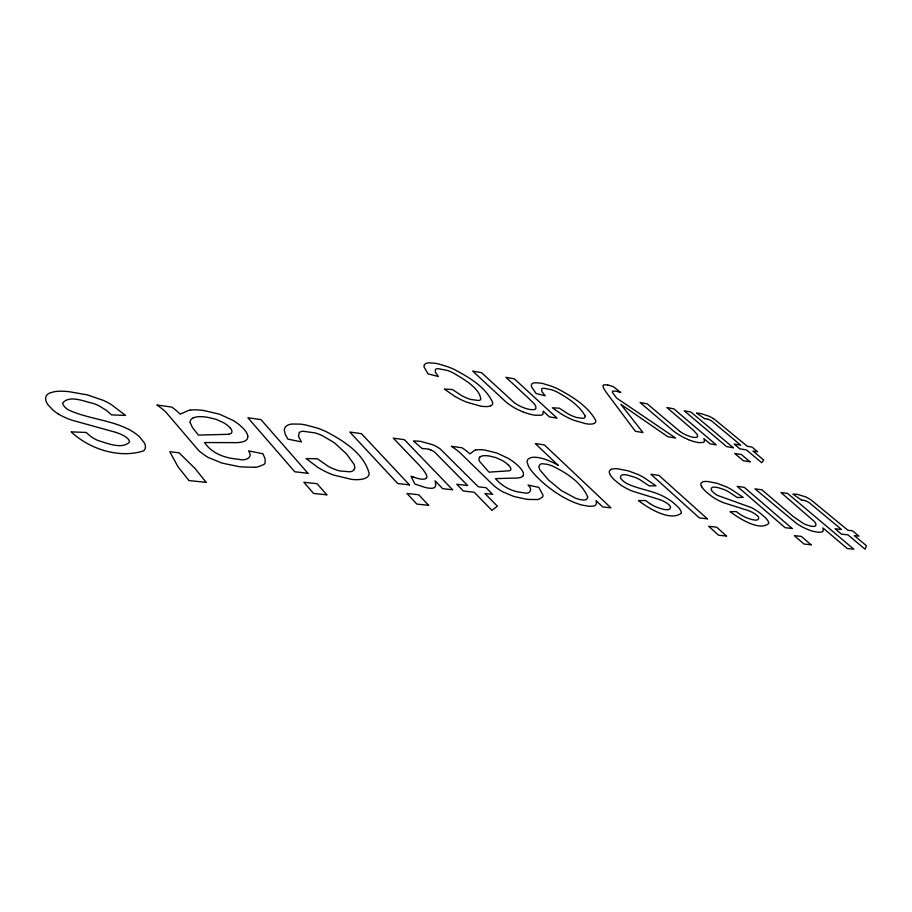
<?xml version="1.0" encoding="UTF-8"?>
<svg xmlns="http://www.w3.org/2000/svg" width="912" height="912" viewBox="0 0 912 912"><rect width="100%" height="100%" fill="white"/><g stroke="black" fill="none" stroke-linecap="round" stroke-linejoin="round"><path stroke-width="1.37" d="M603.265 385.4L603.288 387.589L605.671 391.601L635.379 431.296L642.994 432.573L620.821 404.301L667.812 436.734L675.667 438.056L616.535 398.02L612.533 392.536A10.602 2.793 29.4 0 1 612.773 391.1L615.942 391.191A26.744 7.079 29.5 0 1 620.776 392.57L613.434 386.745A23.712 6.259 29.4 0 0 607.825 385.046M353.617 470.341L354.893 468.016L354.221 464.527L346.549 453.959L334.51 442.867L322.358 435.651A22.937 8.436 26.5 0 0 315.267 432.961L302.989 431.228A21.557 7.934 26.5 0 0 299.239 432.619L298.498 436.403L301.416 441.898L287.873 439.105L285.125 434.089L284.339 430.042A36.982 13.634 26.5 0 1 285.467 426.964A38.372 14.147 26.5 0 1 287.029 425.585A36.788 13.555 26.5 0 1 291.874 424.012L300.379 424.137A55.963 20.794 26.6 0 1 305.577 424.946L316.772 427.899A38.076 14.022 26.5 0 1 326.131 431.627C343.436 440.77 364.196 453.515 369.178 473.647A35.066 13.042 26.8 0 1 366.385 477.728L365.803 478.036A47.196 17.51 26.6 0 1 351.382 479.336L333.439 475.015A33.208 12.415 26.7 0 1 317.593 467.218L306.158 458.599L317.365 458.747L328.309 466.374A19.882 7.421 26.7 0 0 330.896 467.685A20.292 7.581 26.7 0 0 340.108 471.002L349.98 471.778A24.214 9.017 26.7 0 0 353.617 470.353M480.054 456.935L479.815 457.151A22.447 7.501 28.8 0 0 479.45 461.21L488.992 472.154L509.329 470.774A12.745 4.229 28.8 0 0 508.429 465.006M490.816 405.726L491.203 405.532A28.42 8.63 28 0 0 492.719 402.659C485.845 387.121 469.395 377.602 454.974 369.805A30.883 9.302 27.9 0 0 447.53 366.67L438.854 364.036A45.338 13.76 28 0 0 434.921 363.238L428.674 362.828A29.822 8.995 27.8 0 0 425.368 363.831A31.111 9.394 27.8 0 0 424.433 364.8M193.219 417.901L192.763 418.129A26.687 10.271 24.9 0 0 190.163 422.609M611.302 469.372L609.775 470.478A23.598 7.148 30.1 0 0 609.581 473.431L609.9 474.194A22.39 6.783 30.1 0 0 614.688 480.157L619.624 484.181A16.883 5.13 30.1 0 0 623.751 486.894A20.178 6.122 30.1 0 0 633.065 491.351L659.536 499.548M228.638 434.294L198.428 435.115L192.432 427.477L190.198 422.621M254.482 467.332L242.239 466.955A101.471 38.452 24.6 0 1 238.294 466.499L222.004 463.091L208.392 457.539A28.352 11.172 25 0 1 198.542 450.357L165.824 412.03A40.151 15.629 23.6 0 0 156.887 405.008L171.844 407.105A38.236 14.797 23.9 0 1 180.074 414.151L188.773 410.389A45.486 17.522 25 0 1 190.175 410.161M801.762 500.221L793.155 494.247M423.362 448.567L422.085 448.522L413.489 441.055A57.559 20.11 28.3 0 1 420.934 441.442L433.075 444.851A14.033 4.811 28 0 1 439.06 448.134A10.499 3.591 28 0 1 440.439 449.137L478.298 486.78L486.062 487.692L492.651 494.35L484.876 493.46L497.393 506.194L491.933 510.378L474.217 492.252L463.307 490.998L456.741 484.238L467.651 485.526L434.636 452.101A4.492 1.55 28 0 0 434.215 451.793A6.373 2.2 28 0 0 430.806 449.947M704.543 418.619L696.631 413.182M203.969 410.548L219.541 414.196L232.891 420.341A25.616 9.747 25 0 1 239.24 424.718L242.717 427.865A33.79 12.893 24.9 0 1 244.234 429.518A27.976 10.659 25 0 1 247.825 436.403M607.871 385.092L605.921 384.807A15.584 4.104 29.3 0 0 603.242 385.388M429.073 449.354L430.088 449.673A5.677 1.949 28 0 1 430.806 449.947M115.881 432.368L71.786 420.147A28.363 11.297 22.6 0 1 58.163 413.9M805.205 500.688L805.9 500.927A4.48 1.151 31.3 0 1 806.402 501.133A5.039 1.3 31.3 0 1 809.058 502.558A3.545 0.912 31.3 0 1 809.411 502.808L841.548 529.519L835.05 528.755L841.445 534.124L847.943 534.865L865.089 549.218L866.4 545.695L854.293 535.595L858.944 536.131L852.572 530.818L847.921 530.271L811.315 500.141A8.299 2.132 31.3 0 0 810.13 499.354A11.092 2.85 31.3 0 0 805.456 496.812L797.407 494.361A45.463 11.776 31.6 0 0 793.201 494.281M708.031 419.281L708.715 419.509A4.184 1.049 30.1 0 1 709.205 419.714A4.708 1.174 30.1 0 1 711.713 421.07A3.317 0.821 30.1 0 1 712.044 421.298L740.761 445.17L734.137 444.041L739.837 448.829L746.461 449.935L761.737 462.726L763.743 460.024L752.947 451.018L757.69 451.816L752.001 447.085L747.259 446.276L714.472 419.315A7.763 1.927 30.1 0 0 713.378 418.597M748.136 510.503L724.139 502.922A19.061 5.369 30.8 0 1 715.464 498.75A15.949 4.503 30.8 0 1 711.531 496.185L706.72 492.377A21.147 5.951 30.8 0 1 701.738 486.723M413.216 477.033L411.016 476.201L414.812 483.964L424.593 487.293A25.969 9.337 27.9 0 0 429.335 488.194A17.761 6.407 28 0 0 434.933 487.247L435.776 484.922L435.115 480.784L442.651 488.65L452.671 489.79L404.392 439.698L393.311 438.148L418.141 464.083A62.312 22.618 27.3 0 1 425.95 473.921L426.246 474.593A16.53 5.928 27.8 0 1 426.303 478.196M522.747 411.779L517.184 409.294A15.869 4.708 28.6 0 1 514.391 407.789A25.126 7.41 28.6 0 1 506.206 402.192L472.667 371.047L481.547 372.712L514.482 402.865A12.483 3.682 28.6 0 0 521.128 406.672A16.952 4.982 28.6 0 0 529.085 409.283A24.236 7.102 28.5 0 0 530.875 409.579L532.597 409.682A20.281 5.951 28.6 0 0 535.823 408.724C537.008 404.518 531.115 401.497 528.892 398.544L505.875 377.283L514.414 378.89L557.107 418.163L549.423 416.875L543.21 411.13L543.016 413.968A25.388 7.478 28.6 0 1 541.147 415.188L535.435 415.268A31.897 9.382 28.5 0 1 522.77 411.825M688.469 439.652L683.624 437.452A14.307 3.762 30 0 1 681.116 436.096A22.663 5.928 30 0 1 673.489 431.034L640.064 402.5L647.235 403.845L679.953 431.467M649.583 503.447L645.673 500.563L638.434 500.574C648.09 508.041 670.172 521.824 681.332 513.205A21.66 6.555 30.5 0 0 680.751 510.754L680.078 509.569A20.064 6.076 30.5 0 0 677.992 506.958L672.931 502.409A19.619 5.939 30.5 0 0 668.61 499.366L667.436 498.636A18.297 5.529 30.5 0 0 663.811 496.584C652.114 490.36 638.446 489.277 626.624 483.417A7.627 2.314 30.1 0 1 624.116 481.764L623.363 481.16A10.534 3.192 30.1 0 1 621.346 479.188A10.192 3.089 30.1 0 1 620.502 477.991C619.761 471.436 631.594 476.474 635.094 477.398A15.538 4.674 30.2 0 1 639.369 479.37L649.162 485.891L656.002 485.811L643.769 477.478A24.749 7.433 30.2 0 0 638.275 474.593L628.151 470.809L617.812 468.836A39.661 12.016 30.3 0 0 611.257 469.338M558.064 465.211L535.287 443.574L544.407 444.931L610.96 507.847L602.661 506.901L596.152 500.722L596.425 502.58A29.503 9.565 29.7 0 1 595.217 505.408A23.085 7.49 29.7 0 1 593.689 506.069L589.255 506.297L582.403 505.157A32.08 10.385 29.6 0 1 561.062 495.877L554.473 491.614A56.635 18.092 29.7 0 1 539.642 479.575A67.921 21.58 29.7 0 1 536.917 476.942L533.087 472.758A50.958 16.302 29.6 0 1 528.493 466.192L527.227 462.68A33.083 10.636 29.4 0 1 528.561 458.759L530.191 457.881A33.402 10.727 29.4 0 1 537.727 457.505A26.744 8.573 29.4 0 1 547.747 460.264A28.945 9.291 29.4 0 1 558.064 465.188M701.738 486.712L701.362 486.005M801.853 500.278A23.826 6.167 31.5 0 1 805.091 500.585M701.351 485.993A22.298 6.27 30.8 0 1 701.1 483.166L702.263 482.083A37.472 10.534 31 0 1 707.826 481.525L717.003 483.269L726.283 486.803A23.393 6.521 30.9 0 1 731.447 489.516L743.177 497.382L737.272 497.53L727.901 491.374A14.683 4.104 30.9 0 0 723.934 489.527C721.039 488.581 709.673 484.135 711.406 490.246A9.633 2.702 30.8 0 0 712.318 491.386A9.952 2.793 30.8 0 0 714.335 493.255L715.065 493.814A7.205 2.029 30.8 0 0 717.459 495.387L751.42 507.619A17.294 4.845 31.2 0 1 754.84 509.546L755.957 510.241A18.536 5.198 31.2 0 1 760.118 513.114L765.111 517.412A18.97 5.324 31.2 0 1 767.266 519.886L768.007 521.014A20.474 5.746 31.2 0 1 768.85 523.351C759.707 531.89 738.446 517.868 730.045 511.678L736.292 511.598L740.065 514.311A12.836 3.625 31.1 0 0 745.07 517.115C748.022 518.438 760.015 523.157 758.579 517.138A7.387 2.075 31.2 0 0 757.484 515.907A7.25 2.041 31.2 0 0 753.118 512.749A11.788 3.317 31.2 0 0 748.182 510.56M659.593 499.616A12.472 3.785 30.6 0 1 664.928 501.919A7.672 2.326 30.5 0 1 670.468 506.559C671.095 513.046 658.453 507.836 654.896 506.434A13.589 4.138 30.4 0 1 649.583 503.447M522.758 476.201A35.203 11.639 28.7 0 1 518.312 477.922L517.001 478.048A92.682 30.164 28.1 0 1 514.288 478.105L495.467 478.629C502.01 486.164 511.187 491.283 521.162 492.423A52.166 17.385 28.7 0 0 523.796 492.719C529.963 494.954 533.121 489.163 528.059 485.093L538.787 487.361L543.005 495.182A22.994 7.729 29.2 0 1 542.754 496.789L539.323 499.115A45.6 15.287 28.9 0 1 537.1 499.537L528.618 499.445A85.249 28.238 28.5 0 1 525.791 499.103L513.661 496.413L502.706 491.785A23.803 8.094 29 0 1 493.802 485.64L459.602 452.341A33.356 11.411 28.1 0 0 451.315 446.276L462.122 447.792A31.852 10.819 28.2 0 1 469.931 453.891L474.662 450.323A38.304 12.791 28.9 0 1 475.551 450.083M522.77 476.212A23.815 7.877 28.8 0 0 523.043 472.211A23.587 7.809 28.8 0 0 518.518 466.157A28.466 9.439 28.8 0 0 516.99 464.721L513.638 461.985A21.603 7.136 28.8 0 0 507.916 458.2L496.858 453.013L485.07 450.106A45.361 15.162 29 0 0 475.505 450.061M508.303 464.983A14.489 4.811 28.8 0 0 507.46 464.208L506.559 463.433A11.924 3.956 28.8 0 0 502.375 460.583L495.968 457.642L489.676 456.068A37.05 12.415 29 0 0 487.555 455.795L486.894 455.738A28.956 9.679 28.9 0 0 479.997 456.901M423.453 448.647A30.176 10.499 28.2 0 1 428.948 449.217M426.269 478.173A15.253 5.472 27.8 0 1 421.23 479.119A21.546 7.706 27.8 0 1 413.204 477.01M254.482 467.332A54.207 20.976 25 0 0 257.902 466.921L264.024 464.413A27.28 10.636 25.3 0 0 265.175 462.623L265.118 458.804L262.93 453.743L248.577 450.87C253.946 458.132 244.359 461.21 238.602 459.26A62.039 23.769 24.8 0 1 234.931 458.85C223.223 457.528 211.288 452.648 204.55 442.559L232.138 442.616A110.375 40.698 24.2 0 0 236.105 442.651L238.078 442.571A41.792 15.869 24.8 0 0 245.339 440.792A28.249 10.762 25 0 0 247.733 436.369M190.129 410.126A53.854 20.805 25.1 0 1 203.992 410.571M230.234 427.876A15.128 5.768 24.9 0 1 228.661 434.317M230.052 427.853A17.191 6.566 24.9 0 0 229.231 426.953L228.319 426.075A14.159 5.392 25 0 0 223.691 422.769L215.916 419.269L207.617 417.308A44.004 17.043 25.1 0 0 204.676 416.921L203.752 416.83A34.394 13.27 25 0 0 193.15 417.856M58.208 413.877A23.758 9.485 22.5 0 1 53.113 410.218L48.085 404.894A31.441 12.529 22.6 0 1 45.782 397.267L46.09 396.332A33.128 13.201 22.6 0 1 50.263 392.798L54.788 391.624A55.541 22.321 22.9 0 1 68.856 391.647L87.472 394.919L103.364 400.391A34.553 13.703 23 0 1 110.968 404.335L125.537 415.416L111.572 414.903L106.943 410.788L99.693 406.193A21.717 8.63 22.9 0 0 93.423 403.446C84.326 401.611 69.962 394.759 62.791 402.808A14.307 5.689 22.6 0 0 63.019 404.335A14.786 5.882 22.6 0 0 64.684 406.889L65.482 407.687A10.716 4.264 22.6 0 0 68.537 409.921C87.541 418.756 109.394 419.68 128.239 429.107A25.479 10.328 23.3 0 1 133.084 431.9L134.566 432.892A27.326 11.092 23.3 0 1 139.639 436.951L144.37 442.936A27.964 11.354 23.3 0 1 145.418 446.299L145.35 447.815A30.199 12.266 23.3 0 1 143.549 450.881C119.381 458.77 89.456 449.137 71.182 431.878L86.161 432.459L90.619 436.335A19.027 7.741 23 0 0 97.801 440.45C106.966 443.118 122.345 449.855 129.572 441.898A10.898 4.435 23.3 0 0 129.002 440.222A10.705 4.355 23.3 0 0 123.918 435.742A17.396 7.102 23.3 0 0 115.904 432.448M704.611 418.676A22.241 5.575 30.2 0 1 707.929 419.178M713.389 418.585A10.374 2.576 30.1 0 0 708.977 416.191L701.032 413.603A42.408 10.648 30.3 0 0 696.677 413.204M679.93 431.479A11.263 2.941 30 0 0 685.961 434.899A15.287 3.99 30 0 0 692.664 437.156A21.865 5.7 30 0 0 694.1 437.395L695.434 437.464A18.297 4.765 30 0 0 697.657 436.483L697.11 434.306L693.394 430.236L666.9 407.539L673.808 408.838L716.251 444.862L710.06 443.825L703.893 438.569L704.452 441.237A22.903 5.985 30 0 1 703.334 442.434L698.991 442.628A28.774 7.513 30 0 1 688.503 439.698M490.861 405.76A38.247 11.594 27.9 0 1 480.385 406.068L466.613 402.146A26.881 8.197 28 0 1 453.902 395.774L444.304 389.002L452.512 389.561L461.62 395.603A16.097 4.902 28 0 0 463.706 396.674A16.427 5.005 28 0 0 470.934 399.49L478.298 400.471A19.619 5.962 28 0 0 480.772 399.57C480.271 388.067 462.179 378.252 452.785 372.666A18.605 5.609 27.8 0 0 447.176 370.386L437.908 368.63A17.488 5.267 27.8 0 0 435.366 369.52L435.4 372.301L438.353 376.485L428.047 373.909L424.091 367.046A29.982 9.052 27.8 0 1 424.433 364.8M585.276 416.203L584.957 417.422A18.377 5.221 29.1 0 1 583.007 418.323L576.601 417.491A15.39 4.378 29.1 0 1 570.023 414.892A15.071 4.298 29.1 0 1 568.085 413.888L559.375 408.2L552.341 407.789L561.587 414.173A25.171 7.182 29.1 0 0 573.386 420.124L585.686 423.692A35.819 10.157 29 0 0 594.533 423.236L594.784 423.008A26.619 7.558 29.1 0 0 595.604 420.215C587.624 405.851 572.348 396.663 558.212 389.071A28.933 8.162 28.9 0 0 551.372 386.152L543.586 383.758A42.465 12.05 29 0 0 540.121 383.051L534.763 382.766A27.93 7.889 28.9 0 0 532.129 383.781A29.138 8.231 28.9 0 0 531.502 384.739A28.078 7.934 28.9 0 0 531.582 386.916L536.085 393.482L545.228 395.808L542.036 391.818L541.546 389.128A16.37 4.628 28.9 0 1 543.541 388.216L551.692 389.766A17.431 4.913 28.9 0 1 556.822 391.875C567.629 397.803 579.291 405.224 585.276 416.203M587.681 496.858L587.111 498.83L585.743 499.73A17.818 5.768 29.7 0 1 583.577 500.004L582.905 499.97A19.916 6.441 29.6 0 1 580.636 499.662L579.815 499.491A18.24 5.905 29.7 0 1 575.381 498.112L561.302 490.565L548.557 480.02L539.756 469.748L538.798 466.374L540.303 464.208A18.901 6.065 29.4 0 1 542.845 463.763L547.337 464.368A18.685 5.996 29.4 0 1 552.638 466.1C566.443 472.769 581.434 482.471 587.681 496.858M823.342 530.111L823.137 530.932A26.106 6.965 31.4 0 1 821.86 532.015L817.779 532.243L812.478 531.137A25.205 6.737 31.4 0 1 807.234 529.256L804.521 528.037A18.058 4.845 31.5 0 1 796.598 523.511L754.976 488.843L761.896 489.812L793.36 516.602L803.005 523.226A12.437 3.317 31.5 0 0 806.63 524.913L811.019 526.201A22.982 6.11 31.4 0 0 812.045 526.349A20.098 5.347 31.4 0 0 815.75 525.403L815.921 524.879A15.789 4.195 31.4 0 0 814.382 521.527L780.923 492.48L787.58 493.403L853.814 549.195L847.259 548.511L822.886 527.923L823.342 530.111M206.158 482.357L188.944 480.578L177.886 466.579L169.792 451.725L179.037 452.797L195.031 468.472L206.158 482.357M326.804 494.806L313.568 493.438L303.867 482.266L317.08 483.702L326.804 494.806M428.617 505.316L416.852 504.097L406.98 493.483L418.722 494.76L428.617 505.316M726.545 536.051L718.588 535.23L708.692 526.315L716.661 527.182L726.545 536.051M811.087 544.783L804.065 544.054L794.306 535.629L801.34 536.404L811.087 544.783M307.96 473.282L294.781 471.778L247.916 417.764L260.946 419.588L307.96 473.282M409.442 484.865L397.712 483.52L349.809 432.049L361.448 433.679L409.442 484.865M707.359 518.837L699.379 517.925L650.917 474.251L658.931 475.38L707.359 518.837M792.163 528.504L785.118 527.706L737.181 486.347L744.283 487.339L792.163 528.504M749.995 461.78L743.291 460.708L734.696 453.446L741.399 454.541L749.995 461.78M733.305 447.724L726.59 446.606L684.205 410.788L690.943 412.053L733.305 447.724"/></g></svg>
